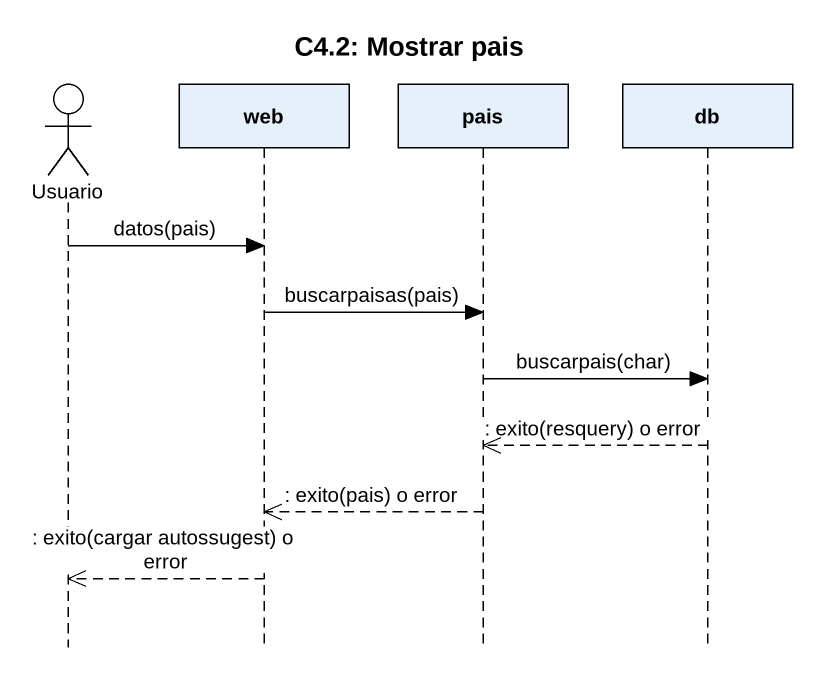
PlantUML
@startuml
title C4.2: Mostrar pais
hide footbox
actor Usuario
participant web
participant pais
participant db

Usuario -> web : datos(pais)
web -> pais : buscarpaisas(pais)
pais -> db : buscarpais(char)
db -->> pais : : exito(resquery) o error
pais -->> web : : exito(pais) o error
web -->> Usuario : : exito(cargar autossugest) o error
@enduml
